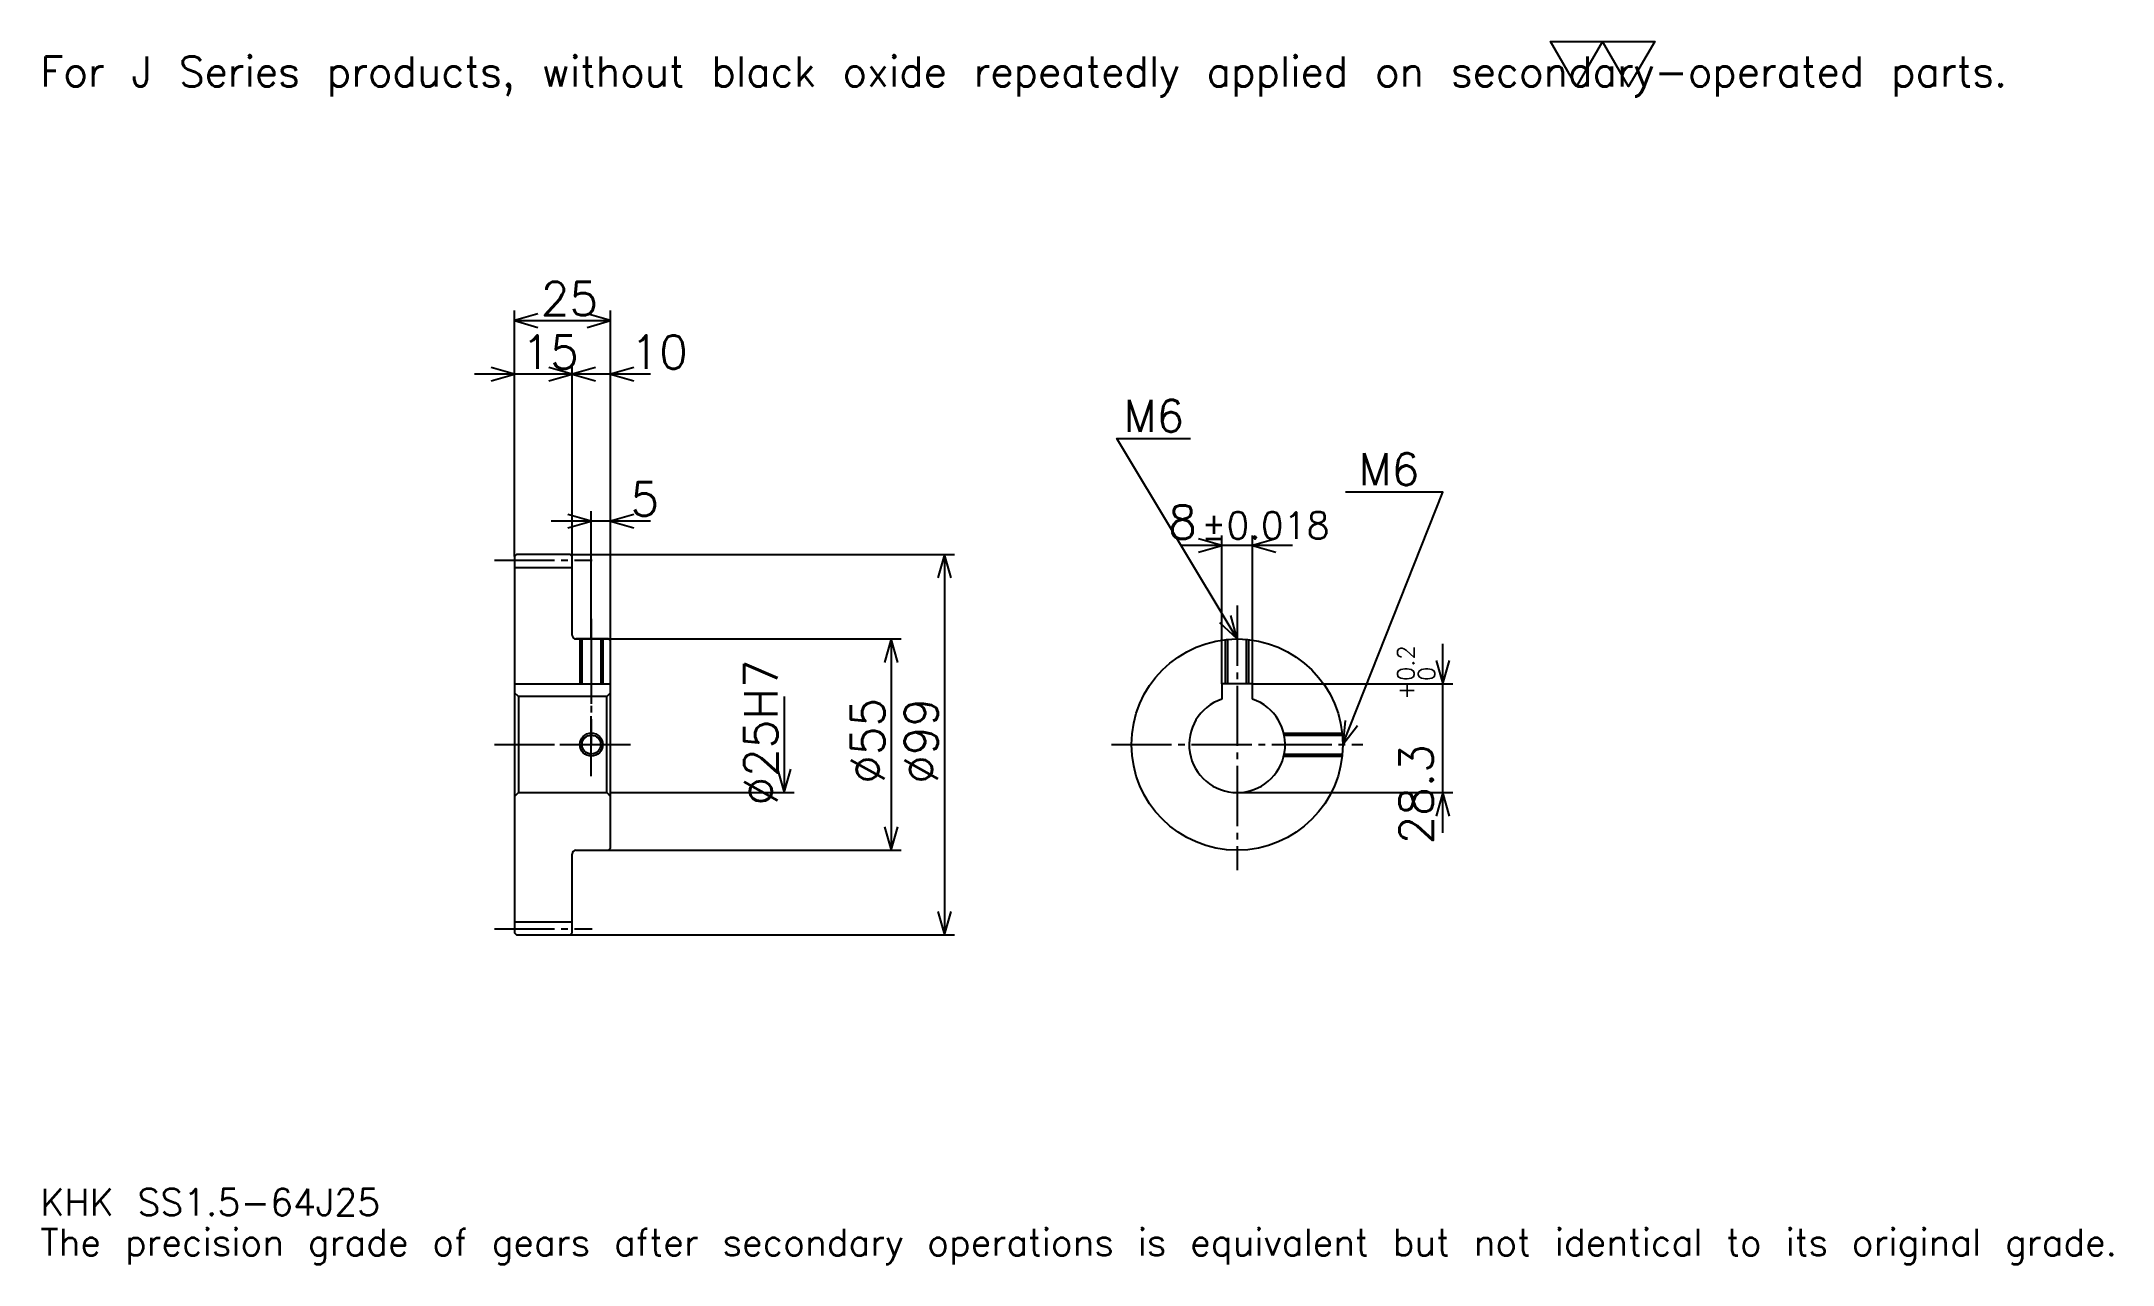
# Model space of a CAD drawing. Extents: x 18 to 557, y 6 to 325.
import ezdxf

# ---------------------------------------------------------------- set-up
doc = ezdxf.new("R2010")
doc.units = 0
doc.linetypes.add('DASHDOT', pattern=[20.869564, 15.652174, -1.73913, 1.73913, -1.73913])
doc.layers.get('0').update_dxf_attribs({"linetype": 'CONTINUOUS'})
doc.layers.add('DASHDOT', color=6, linetype='DASHDOT')
doc.styles.add('KANJI', font='TXT', dxfattribs={"bigfont": 'BIGFONT'})

msp = doc.modelspace()

# ---------------------------------------------------------------- linework, layer by layer
at = {"color": 5}
for p, q in [((140.869568, 191.239136), (140.869568, 254.717407)), ((165.869568, 191.239136), (165.869568, 254.717407)), ((140.869568, 252.108704), (165.869568, 252.108704)), ((166.304352, 238.195648), (130.434784, 238.195648)), ((176.304352, 238.195648), (145.434784, 238.195648)), ((155.869568, 191.239136), (155.869568, 240.804352)), ((176.304352, 199.934784), (150.434784, 199.934784)), ((160.869568, 191.239136), (160.869568, 202.543488)), ((325.021729, 157.539139), (325.021729, 196.195663)), ((333.021729, 157.539139), (333.021729, 196.195663)), ((140.869568, 190.739136), (140.869568, 191.239136)), ((155.369568, 191.239136), (165.869568, 191.239136)), ((155.869568, 190.739136), (155.869568, 191.239136)), ((160.869568, 169.239136), (160.869568, 191.239136)), ((160.869568, 169.239136), (160.869568, 191.239136)), ((165.869568, 191.239136), (255.434784, 191.239136)), ((165.869568, 168.739136), (165.869568, 191.239136)), ((252.82608, 191.239136), (252.82608, 92.239136)), ((343.456543, 193.58696), (314.586975, 193.58696)), ((156.869568, 169.239136), (165.869568, 169.239136)), ((165.869568, 169.239136), (241.521744, 169.239136)), ((238.913055, 169.239136), (238.913055, 114.239136)), ((382.608704, 118.804352), (382.608704, 167.973923)), ((333.021729, 157.539139), (385.217407, 157.539139)), ((211.08696, 154.239136), (211.08696, 129.239136)), ((165.869568, 129.239136), (213.695648, 129.239136)), ((329.021729, 129.239136), (385.217407, 129.239136)), ((156.869568, 114.239136), (165.869568, 114.239136)), ((165.869568, 114.239136), (241.521744, 114.239136)), ((155.369568, 92.239136), (165.869568, 92.239136)), ((165.869568, 92.239136), (255.434784, 92.239136))]:
    msp.add_line(p, q, dxfattribs=at)
at = {"color": 4}
for p, q in [((140.869568, 187.864136), (155.869568, 187.864136)), ((140.869568, 157.539139), (165.869568, 157.539139)), ((141.869568, 154.239136), (141.869568, 129.239136)), ((164.869568, 154.239136), (165.869568, 155.239136)), ((164.869568, 129.239136), (165.869568, 128.239136)), ((140.869568, 95.614136), (155.869568, 95.614136))]:
    msp.add_line(p, q, dxfattribs=at)
at = {"color": 7}
msp.add_lwpolyline([(417.391296, 313.043488), (410.608673, 324.800018), (437.739136, 324.800018), (430.956512, 313.043488), (424.17392, 324.800018), (417.391296, 313.043488)], dxfattribs=at)
at = {"color": 5}
for points in [[(146.956528, 253.847839), (140.869568, 252.108704), (146.956528, 250.369568)], [(159.782608, 250.369568), (165.869568, 252.108704), (159.782608, 253.847839)], [(134.782608, 236.456528), (140.869568, 238.195648), (134.782608, 239.934784)], [(149.782608, 236.456528), (155.869568, 238.195648), (149.782608, 239.934784)], [(161.956528, 239.934784), (155.869568, 238.195648), (161.956528, 236.456528)], [(171.956528, 239.934784), (165.869568, 238.195648), (171.956528, 236.456528)], [(329.021729, 169.239136), (297.717407, 221.413055), (316.847839, 221.413055)], [(356.521729, 141.739136), (382.608704, 207.5), (357.217407, 207.5)], [(154.782608, 198.195648), (160.869568, 199.934784), (154.782608, 201.67392)], [(171.956528, 201.67392), (165.869568, 199.934784), (171.956528, 198.195648)], [(318.934784, 191.847839), (325.021729, 193.58696), (318.934784, 195.326096)], [(339.108704, 195.326096), (333.021729, 193.58696), (339.108704, 191.847839)], [(254.565216, 185.152176), (252.82608, 191.239136), (251.08696, 185.152176)], [(324.398743, 173.563889), (329.021729, 169.239136), (327.381317, 175.353424)], [(240.652176, 163.152176), (238.913055, 169.239136), (237.17392, 163.152176)], [(380.869568, 163.626099), (382.608704, 157.539139), (384.347839, 163.626099)], [(357.149658, 148.038452), (356.521729, 141.739136), (360.382812, 146.755875)], [(209.347839, 135.326096), (211.08696, 129.239136), (212.82608, 135.326096)], [(384.347839, 123.152176), (382.608704, 129.239136), (380.869568, 123.152176)], [(237.17392, 120.326096), (238.913055, 114.239136), (240.652176, 120.326096)], [(251.08696, 98.326096), (252.82608, 92.239136), (254.565216, 98.326096)]]:
    msp.add_lwpolyline(points, dxfattribs=at)
at = {"color": 4}
for points in [[(155.869568, 170.239136), (155.869568, 190.739136), (155.369568, 191.239136), (141.369568, 191.239136), (140.869568, 190.739136), (140.869568, 128.239136)], [(156.869568, 114.239136), (165.369568, 114.239136), (165.869568, 114.739136), (165.869568, 168.739136), (165.369568, 169.239136), (156.869568, 169.239136)], [(157.869568, 169.239136), (157.869568, 157.539139)], [(158.409576, 169.239136), (158.409576, 157.539139)], [(163.329559, 169.239136), (163.329559, 157.539139)], [(163.869568, 169.239136), (163.869568, 157.539139)], [(326.021729, 157.539139), (326.021729, 169.075012)], [(326.561737, 157.539139), (326.561737, 169.128891)], [(331.48175, 157.539139), (331.48175, 169.128891)], [(332.021729, 157.539139), (332.021729, 169.075012)], [(333.021729, 153.581848), (333.021729, 157.539139), (325.021729, 157.539139), (325.021729, 153.581848)], [(140.869568, 128.239136), (141.869568, 129.239136), (164.869568, 129.239136), (164.869568, 154.239136), (141.869568, 154.239136), (140.869568, 155.239136)], [(341.156403, 144.739136), (356.357605, 144.739136)], [(341.277283, 144.199142), (356.411499, 144.199142)], [(341.156403, 138.739136), (356.357605, 138.739136)], [(341.277283, 139.279129), (356.411499, 139.279129)], [(140.869568, 128.239136), (140.869568, 92.739136), (141.369568, 92.239136), (155.369568, 92.239136), (155.869568, 92.739136), (155.869568, 113.239136)]]:
    msp.add_lwpolyline(points, dxfattribs=at)
for centre, radius in [((329.021729, 141.739136), 27.5), ((160.869568, 141.739136), 2.46)]:
    msp.add_circle(centre, radius, dxfattribs=at)
at = {"color": 7}
msp.add_circle((160.869568, 141.739136), 3, dxfattribs=at)
at = {"color": 4}
for centre, radius, start, end in [((156.869568, 170.239136), 1, 180, 270), ((329.021729, 141.739136), 12.5, 108.66292518, 71.33707482), ((156.869568, 113.239136), 1, 90, 180)]:
    msp.add_arc(centre, radius, start, end, dxfattribs=at)
at = {"layer": 'DASHDOT', "color": 7}
for p, q in [((135.652176, 189.739136), (161.08696, 189.739136)), ((329.021729, 177.934784), (329.021729, 109.021744)), ((160.869568, 169.239136), (160.869568, 141.739136)), ((135.652176, 141.739136), (171.08696, 141.739136)), ((296.304352, 141.739136), (361.739136, 141.739136)), ((135.652176, 93.739136), (161.08696, 93.739136))]:
    msp.add_line(p, q, dxfattribs=at)
for points in [[(160.869568, 174.456528), (160.869568, 152.321747)], [(160.869568, 133.521744), (160.869568, 149.956528)], [(152.652176, 141.739136), (169.08696, 141.739136)]]:
    msp.add_lwpolyline(points, dxfattribs=at)

# ---------------------------------------------------------------- texts
at = {"color": 7, "style": 'KANJI'}
for s, height, p in [('For J Series products, without black oxide repeatedly applied on secondary-operated parts.', 7.826087, (17.391304, 313.043488)), ('25', 8.695652, (147.717392, 253.5)), ('15', 8.695652, (142.717392, 239.58696)), ('10', 8.695652, (171.08696, 239.58696)), ('M6', 8.347826, (299.456543, 223.152176)), ('M6', 8.347826, (360.695679, 209.239136)), ('5', 8.695652, (171.08696, 201.326096)), ('8', 8.695652, (311.072205, 195.326096)), ('%%p0.018', 6.956522, (319.67981, 195.326096)), ('KHK SS1.5-64J25', 6.956522, (17.391304, 19.130434)), ('The precision grade of gears after secondary operations is equivalent but not identical to its original grade.', 6.956522, (17.391304, 8.695652))]:
    msp.add_text(s, height=height, dxfattribs=at).set_placement(p)
for s, height, p in [('%%c25H7', 8.695652, (209.347839, 125.869568)), ('0.2', 4.347826, (375.130432, 158.272507)), ('+', 4.347826, (375.130432, 153.402939)), ('0', 4.347826, (380.521729, 158.272507)), ('%%c55', 8.695652, (237.17392, 131.521744)), ('%%c99', 8.695652, (251.08696, 131.521744)), ('28.3', 8.695652, (380, 115.764717))]:
    msp.add_text(s, height=height, rotation=90, dxfattribs=at).set_placement(p)

doc.saveas('drawing.dxf')
